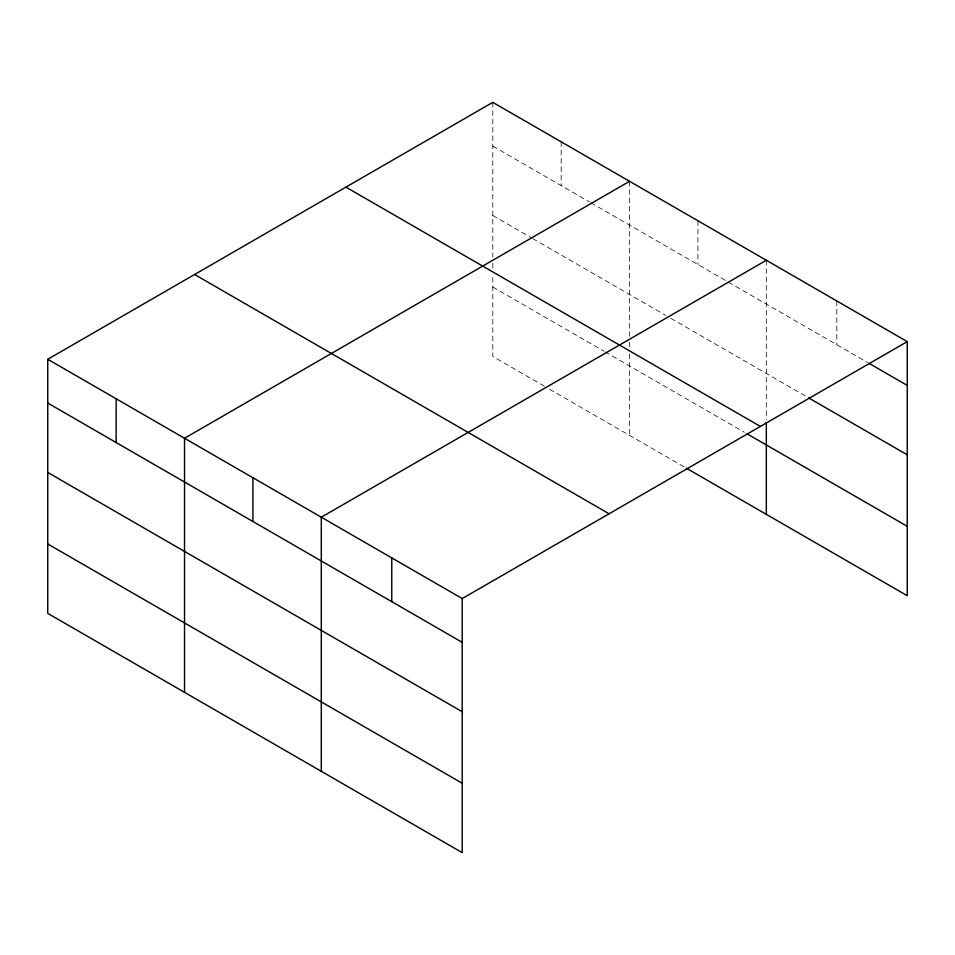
<?xml version="1.0" encoding="UTF-8"?>
<svg xmlns="http://www.w3.org/2000/svg" width="955" height="955" viewBox="0 0 955 955"><rect width="100%" height="100%" fill="white"/><g stroke="black" fill="none" stroke-linecap="round" stroke-linejoin="round"><path stroke-width="0.72" stroke-dasharray="4.78 3.58" d="M492.78 146.115L589.557 201.982M590.847 202.735L867.534 362.482M492.78 215.52L531.493 237.867M532.783 238.619L665.683 315.341M670.852 318.325L807.321 397.125M492.78 287.025L603.751 351.094M605.04 351.834L744.399 432.293M544.398 386.226L492.78 356.43L492.78 275.112M549.555 389.21L685.045 467.425M836.795 300.956L836.795 344.731M766.328 260.273L766.328 419.639M697.938 220.796L697.938 264.571M629.56 181.307L629.56 336.196M629.56 342.153L629.56 348.121M629.56 354.078L629.56 435.396M561.17 141.829L561.17 185.604M492.78 102.34L492.78 257.229M492.78 263.186L492.78 269.155"/><path stroke-width="1.43" d="M907.25 341.627L492.78 102.34L47.75 359.283L47.75 613.373L462.22 852.66L462.22 598.57L907.25 341.627L907.25 595.717L686.335 468.177M629.56 181.307L184.53 438.25L184.53 692.327M766.328 260.273L321.298 517.204L321.298 771.294M868.823 363.222L907.25 385.402M808.61 397.865L907.25 454.807M345.925 187.132L760.395 426.419M746.977 433.785L907.25 526.324M194.605 274.491L609.075 513.778M47.75 359.283L462.22 598.57M47.75 403.046L462.22 642.345M47.75 472.45L462.22 711.75M47.75 543.968L462.22 783.255M766.328 422.611L766.328 514.363M391.765 557.887L391.765 601.662M252.908 477.727L252.908 521.502M116.14 398.76L116.14 442.535"/></g></svg>
